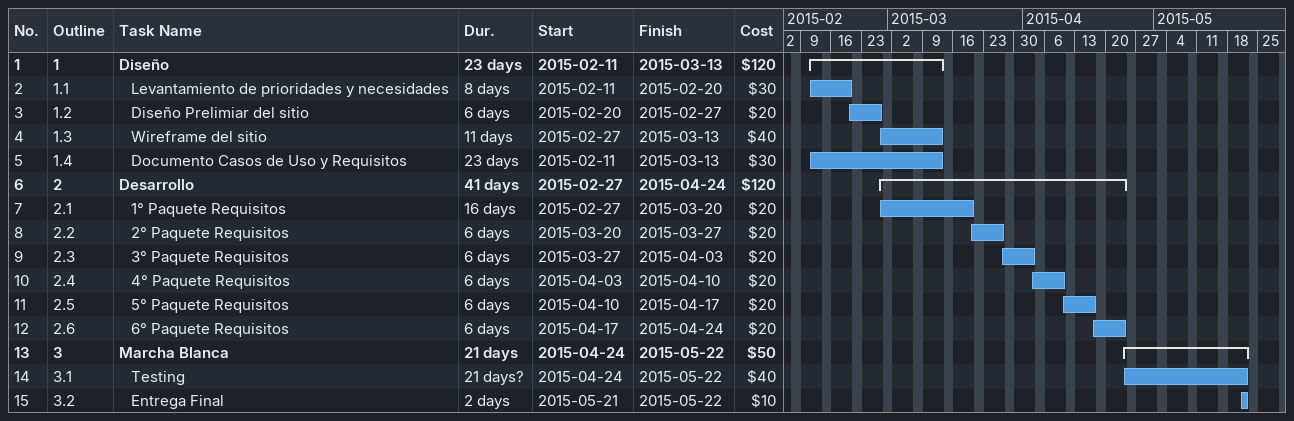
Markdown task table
| ID | WBS | Task | Duration | Start | Finish | Cost ($) |
|---|---|---|---|---|---|---|
| 1 | 1 | **Diseño** | 23d | 2015-02-11 | 2015-03-13 | 120 |
| 2 | 1.1 | Levantamiento de prioridades y necesidades | 8d | 2015-02-11 | 2015-02-20 | 30 |
| 3 | 1.2 | Diseño Prelimiar del sitio | 6d | 2015-02-20 | 2015-02-27 | 20 |
| 4 | 1.3 | Wireframe del sitio | 11d | 2015-02-27 | 2015-03-13 | 40 |
| 5 | 1.4 | Documento Casos de Uso y Requisitos | 23d | 2015-02-11 | 2015-03-13 | 30 |
| 6 | 2 | **Desarrollo** | 41d | 2015-02-27 | 2015-04-24 | 120 |
| 7 | 2.1 | 1° Paquete Requisitos | 16d | 2015-02-27 | 2015-03-20 | 20 |
| 8 | 2.2 | 2° Paquete Requisitos | 6d | 2015-03-20 | 2015-03-27 | 20 |
| 9 | 2.3 | 3° Paquete Requisitos | 6d | 2015-03-27 | 2015-04-03 | 20 |
| 10 | 2.4 | 4° Paquete Requisitos | 6d | 2015-04-03 | 2015-04-10 | 20 |
| 11 | 2.5 | 5° Paquete Requisitos | 6d | 2015-04-10 | 2015-04-17 | 20 |
| 12 | 2.6 | 6° Paquete Requisitos | 6d | 2015-04-17 | 2015-04-24 | 20 |
| 13 | 3 | **Marcha Blanca** | 21d | 2015-04-24 | 2015-05-22 | 50 |
| 14 | 3.1 | Testing | 21d? | 2015-04-24 | 2015-05-22 | 40 |
| 15 | 3.2 | Entrega Final | 2d | 2015-05-21 | 2015-05-22 | 10 |
